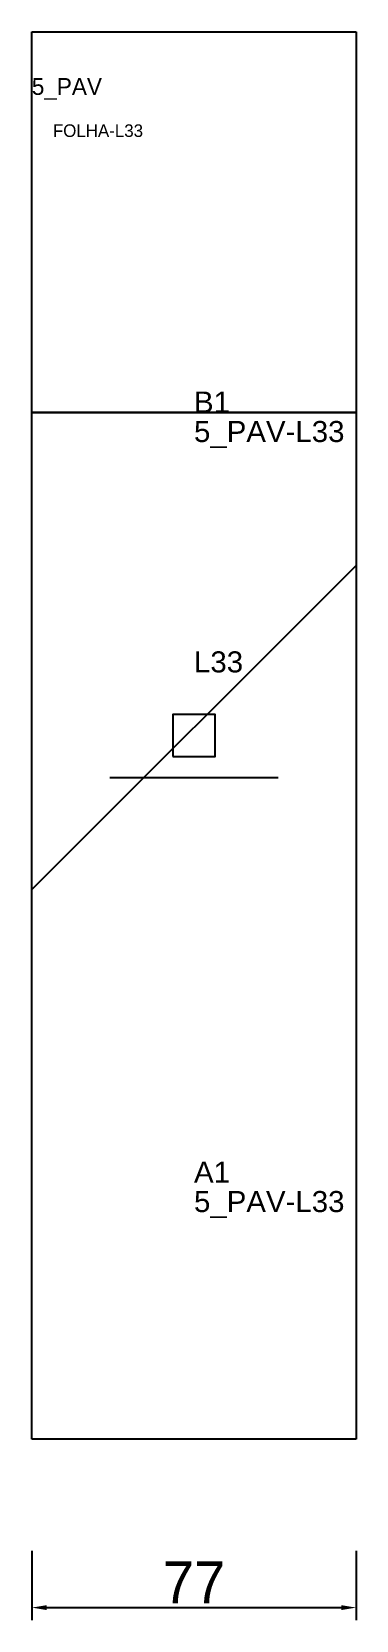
# Model space of a CAD drawing. Header units: metres. Extents: x 222 to 299, y -176 to 202.
import ezdxf

# ---------------------------------------------------------------- set-up
doc = ezdxf.new("R2010")
doc.units = ezdxf.units.M
for name, color, linetype in [('3', 3, 'CONTINUOUS'), ('AUX00', 7, 'CONTINUOUS'), ('COTA', 241, 'CONTINUOUS'), ('FOLHA', 255, 'CONTINUOUS'), ('Hachura', 251, 'CONTINUOUS'), ('NOMENCLATURA', 7, 'CONTINUOUS'), ('Nível', 160, 'CONTINUOUS'), ('Painéis', 200, 'CONTINUOUS'), ('Pilares', 5, 'CONTINUOUS'), ('SARR_2.2x7', 40, 'CONTINUOUS')]:
    doc.layers.add(name, color=color, linetype=linetype)
doc.styles.add('ARIAL', font='Arial.ttf')
doc.styles.add('STR_STANDARD', font='arial.ttf')
doc.dimstyles.new('EZ DXF', dxfattribs={"dimtxt": 10, "dimasz": 3.5, "dimexe": 3, "dimexo": 1.5, "dimgap": 1, "dimtad": 1, "dimdec": 1, "dimdsep": 46, "dimcen": 2.5, "dimazin": 3, "dimtfac": 1, "dimtmove": 0, "dimatfit": 3})

msp = doc.modelspace()

# ---------------------------------------------------------------- hatches: boundary and pattern name
at = {"layer": 'Hachura'}
h = msp.add_hatch(dxfattribs=at)
h.set_pattern_fill('ANSI31', scale=50)
h.paths.add_polyline_path([(222.2, 201.5), (299.2, 201.5), (299.2, -133), (222.2, -133)])
h = msp.add_hatch(dxfattribs=at)
h.set_pattern_fill('ANSI31', scale=50)
h.paths.add_polyline_path([(222.2, 201.5), (299.2, 201.5), (299.2, -133), (222.2, -133)])

# ---------------------------------------------------------------- linework, layer by layer
at = {"layer": '3'}
msp.add_lwpolyline([(222.2, 111), (299.2, 111)], close=True, dxfattribs=at)
msp.add_lwpolyline([(222.2, 111), (299.2, 111)], close=True, dxfattribs=at)
at = {"layer": 'Painéis', "color": 200}
for p, q in [((222.2, 201.5), (299.2, 201.5)), ((222.2, -133), (222.2, 201.5)), ((222.2, 201.5), (299.2, 201.5)), ((222.2, -133), (222.2, 201.5)), ((299.2, 201.5), (299.2, -133)), ((299.2, 201.5), (299.2, -133)), ((299.2, -133), (222.2, -133)), ((299.2, -133), (222.2, -133))]:
    msp.add_line(p, q, dxfattribs=at)
at = {"layer": 'Pilares'}
msp.add_lwpolyline([(255.7, 29.25), (265.7, 29.25), (265.7, 39.25), (255.7, 39.25)], close=True, dxfattribs=at)
msp.add_lwpolyline([(255.7, 29.25), (265.7, 29.25), (265.7, 39.25), (255.7, 39.25)], close=True, dxfattribs=at)
at = {"layer": 'SARR_2.2x7'}
msp.add_line((240.7, 24.25), (280.7, 24.25), dxfattribs=at)
msp.add_line((240.7, 24.25), (280.7, 24.25), dxfattribs=at)

# ---------------------------------------------------------------- texts
at = {"layer": '3', "style": 'STR_STANDARD'}
for s, p in [('B1', (260.7, 111)), ('B1', (260.7, 111)), ('A1', (260.7, -72)), ('A1', (260.7, -72))]:
    msp.add_text(s, height=5, dxfattribs=at).set_placement(p)
at = {"layer": 'AUX00', "style": 'STR_STANDARD'}
for p in [(260.7, 104), (260.7, 104), (260.7, -79), (260.7, -79)]:
    msp.add_text('5_PAV-L33', height=5, dxfattribs=at).set_placement(p)
at = {"layer": 'FOLHA'}
msp.add_text('FOLHA-L33', height=3, dxfattribs=at).set_placement((227.2, 176.5))
msp.add_text('FOLHA-L33', height=3, dxfattribs=at).set_placement((227.2, 176.5))
at = {"layer": 'NOMENCLATURA', "insert": (260.7, 54.25), "char_height": 5, "attachment_point": 1, "style": 'ARIAL'}
msp.add_mtext('L33', dxfattribs=at)
msp.add_mtext('L33', dxfattribs=at)
at = {"layer": 'Nível'}
msp.add_text('5_PAV', height=4, dxfattribs=at).set_placement((222.2, 186.5))
msp.add_text('5_PAV', height=4, dxfattribs=at).set_placement((222.2, 186.5))

# ---------------------------------------------------------------- dimensions: what is measured, and where the dimension line sits
at = {"layer": 'COTA'}
msp.add_linear_dim(base=(222.2, -173), p1=(222.2, -158), p2=(299.2, -158), dimstyle='EZ DXF', dxfattribs=at).render()
msp.add_linear_dim(base=(222.2, -173), p1=(222.2, -158), p2=(299.2, -158), dimstyle='EZ DXF', dxfattribs=at).render()

doc.saveas('drawing.dxf')
